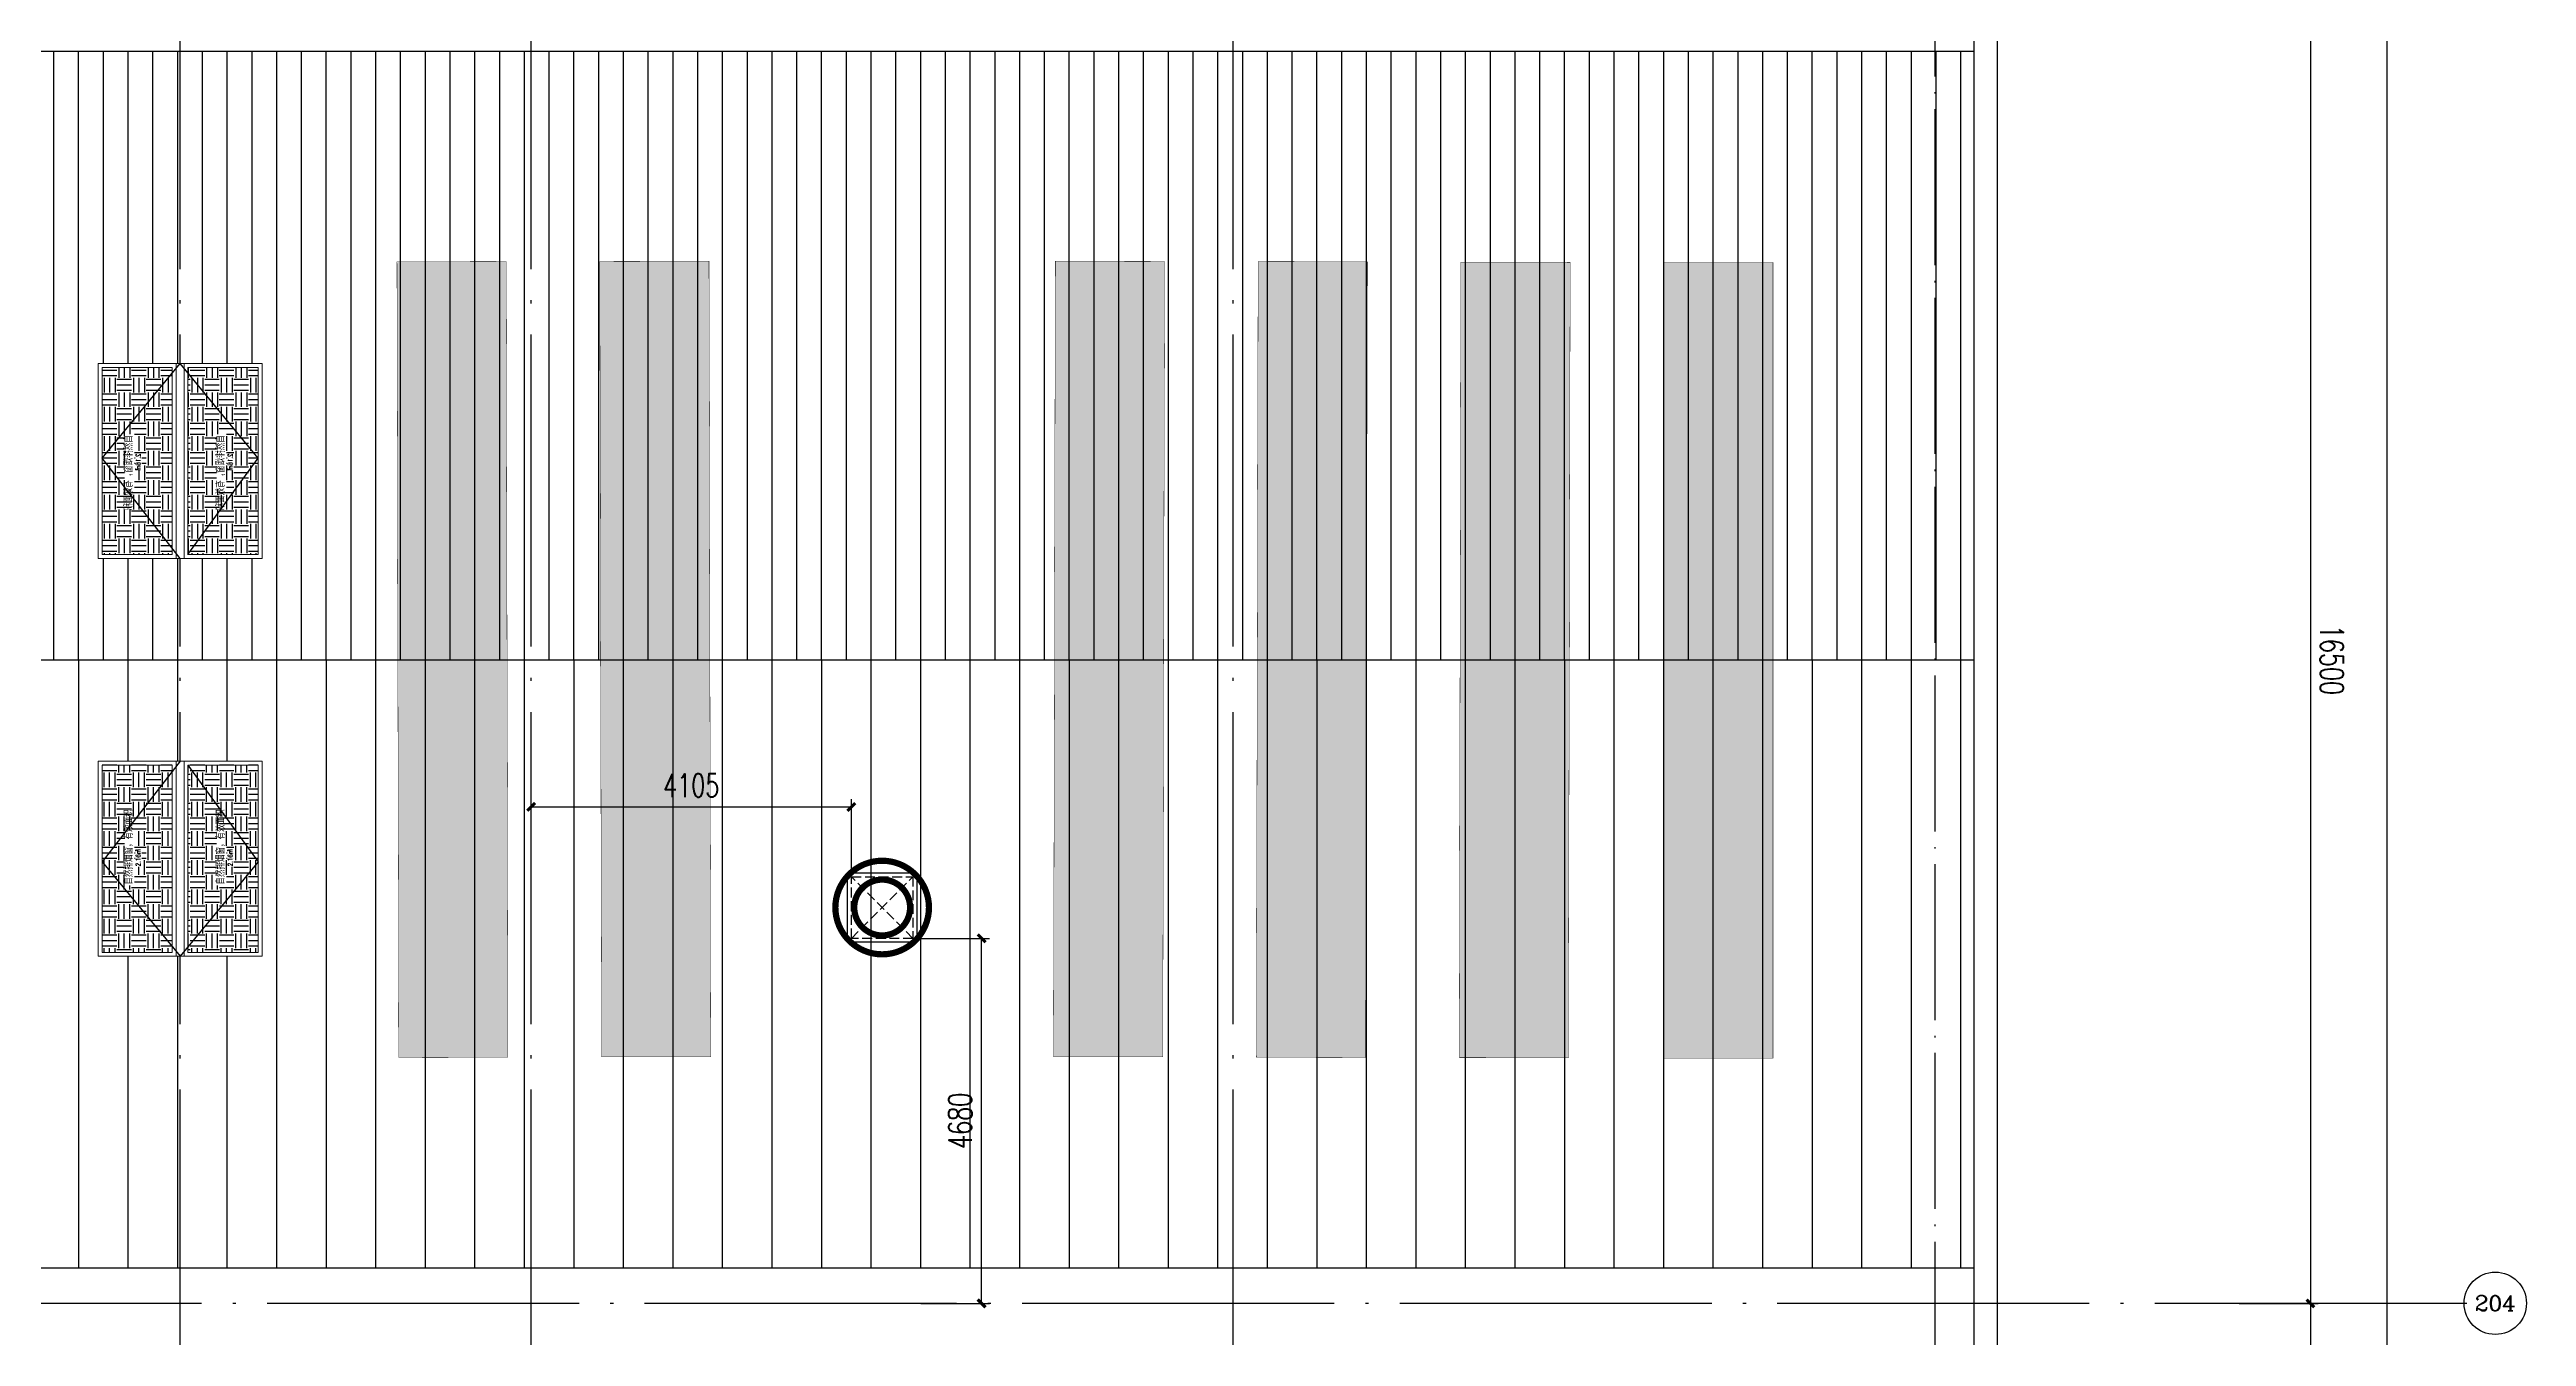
# Model space of a CAD drawing. Extents: x -555607 to 460190, y 498714 to 1664455.
# Drawn here: x 346972 to 378725, y 689146 to 705646 of the extents above; entities that cross this region are included whole.
import ezdxf
from ezdxf.enums import TextEntityAlignment as Align

# ---------------------------------------------------------------- set-up
doc = ezdxf.new("R2010")
doc.units = 0
doc.header["$LTSCALE"] = 1000
doc.header["$MEASUREMENT"] = 0
for name, pattern in [('DASH', [0.35, 0.25, -0.1]), ('DOTE', [2.42, 2, -0.2, 0.02, -0.2]), ('HIDDEN', [9.525, 6.35, -3.175])]:
    doc.linetypes.add(name, pattern=pattern)
doc.layers.get('Defpoints').update_dxf_attribs({"color": 210})
for name, color, linetype in [('99平面图例外参$0$A-HATCH-2', 251, 'Continuous'), ('A-AXIS-D', 1, 'Continuous'), ('A-AXIS-DOTE', 14, 'DOTE'), ('A-AXIS-DP', 126, 'Continuous'), ('A-HATCH-2', 251, 'Continuous'), ('A-LIN-V', 9, 'Continuous'), ('A-SFCE', 30, 'Continuous'), ('A-WINDOW', 8, 'Continuous'), ('E-电气标注', 84, 'Continuous'), ('SPACE', 7, 'Continuous'), ('SPACE_HATCH', 8, 'Continuous'), ('参考线', 8, 'Continuous'), ('外框', 1, 'HIDDEN'), ('暖通', 7, 'Continuous')]:
    doc.layers.add(name, color=color, linetype=linetype)
doc.layers.add('成型线', color=3, linetype='Continuous', lineweight=18)
doc.styles.add('_TCH_AXIS', font='COMPLEX', dxfattribs={"bigfont": 'GBCBIG'})
doc.styles.add('_TCH_DIM_T3', font='SIMPLEX', dxfattribs={"width": 0.705882, "bigfont": 'GBCBIG'})
doc.styles.add('_TCH_SPACE', font='SIMPLEX', dxfattribs={"height": 5, "bigfont": 'GBCBIG'})
doc.styles.add('A-DIM_T3', font='SIMPLEX', dxfattribs={"width": 0.705882, "bigfont": 'GBCBIG'})
doc.dimstyles.new('_TCH_ARCH&&100', dxfattribs={"dimtxt": 297.5, "dimasz": 100, "dimexe": 100, "dimexo": 100, "dimgap": 126.25, "dimtad": 1, "dimdec": 0, "dimzin": 0, "dimdsep": 46, "dimtxsty": '_TCH_DIM_T3', "dimblk": 'ARCHTICK', "dimcen": 0.09, "dimclrt": 7, "dimazin": 2, "dimtfac": 1, "dimtdec": 0, "dimtix": 1, "dimtmove": 2, "dimatfit": 3, "dimfxl": 100, "dimtolj": 1, "dimtzin": 0, "dimarcsym": 0})
doc.dimstyles.new('A-DIM&&100', dxfattribs={"dimtxt": 297.5, "dimasz": 100, "dimexe": 100, "dimexo": 100, "dimgap": 126.25, "dimtad": 1, "dimdec": 0, "dimzin": 0, "dimdsep": 46, "dimtxsty": 'A-DIM_T3', "dimblk": 'ARCHTICK', "dimcen": 0.09, "dimclrt": 7, "dimazin": 2, "dimtfac": 1, "dimtdec": 0, "dimtix": 1, "dimtmove": 2, "dimatfit": 3, "dimfxl": 1, "dimtolj": 1, "dimtzin": 0, "dimarcsym": 0})
pattern_1 = [(0, (0, 0), (187.5, 187.5), [187.5, -187.5]), (0, (0, 70.31), (187.5, 187.5), [187.5, -187.5]), (0, (0, 140.62), (187.5, 187.5), [187.5, -187.5]), (90, (23.44, 164.06), (-187.5, 187.5), [187.5, -187.5]), (90, (93.75, 164.06), (-187.5, 187.5), [187.5, -187.5]), (90, (164.06, 164.06), (-187.5, 187.5), [187.5, -187.5])]

# ---------------------------------------------------------------- blocks, each defined once
blk = doc.blocks.new('_ArchTick')
at = {"color": 0, "linetype": 'ByBlock', "const_width": 0.4}
blk.add_lwpolyline([(-0.5, -0.5), (0.5, 0.5)], dxfattribs=at)
blk = doc.blocks.new('*D344')
at = {"layer": 'A-AXIS-D', "color": 0, "lineweight": -2, "transparency": 16777216}
for p, q in [((375040, 706070), (376056, 706070)), ((375956, 706070), (375956, 689570)), ((375040, 689570), (376056, 689570))]:
    blk.add_line(p, q, dxfattribs=at)
at = {"layer": 'Defpoints', "color": 0, "transparency": 16777216}
for p in [(374940, 706070), (374940, 689570), (375956, 689570)]:
    blk.add_point(p, dxfattribs=at)
at = {"layer": 'A-AXIS-D', "color": 0, "lineweight": -2, "transparency": 16777216, "xscale": 100, "yscale": 100, "zscale": 100}
for p, rotation in [((375956, 706070), 90), ((375956, 689570), 270)]:
    blk.add_blockref('_ArchTick', p, dxfattribs=dict(at, rotation=rotation))
at = {"layer": 'A-AXIS-D', "color": 7, "transparency": 16777216, "insert": (376231, 697820), "char_height": 297.5, "attachment_point": 5, "rotation": 270, "style": 'A-DIM_T3'}
blk.add_mtext('\\A1;16500', dxfattribs=at)
blk = doc.blocks.new('*D345')
at = {"layer": 'A-AXIS-D', "color": 0, "lineweight": -2, "transparency": 16777216}
for p, q in [((375040, 689570), (376056, 689570)), ((375956, 689570), (375956, 673070)), ((375040, 673070), (376056, 673070))]:
    blk.add_line(p, q, dxfattribs=at)
at = {"layer": 'Defpoints', "color": 0, "transparency": 16777216}
for p in [(374940, 689570), (374940, 673070), (375956, 673070)]:
    blk.add_point(p, dxfattribs=at)
at = {"layer": 'A-AXIS-D', "color": 0, "lineweight": -2, "transparency": 16777216, "xscale": 100, "yscale": 100, "zscale": 100}
for p, rotation in [((375956, 689570), 90), ((375956, 673070), 270)]:
    blk.add_blockref('_ArchTick', p, dxfattribs=dict(at, rotation=rotation))
at = {"layer": 'A-AXIS-D', "color": 7, "transparency": 16777216, "insert": (376231, 681320), "char_height": 297.5, "attachment_point": 5, "rotation": 270, "style": 'A-DIM_T3'}
blk.add_mtext('\\A1;16500', dxfattribs=at)
blk = doc.blocks.new('*D432')
at = {"layer": 'A-AXIS-D', "color": 0, "lineweight": -2, "transparency": 16777216}
for p, q in [((375140, 723220), (377035, 723220)), ((376935, 723220), (376935, 639420)), ((375140, 639420), (377035, 639420))]:
    blk.add_line(p, q, dxfattribs=at)
at = {"layer": 'Defpoints', "color": 0, "transparency": 16777216}
for p in [(375040, 723220), (375040, 639420), (376935, 639420)]:
    blk.add_point(p, dxfattribs=at)
at = {"layer": 'A-AXIS-D', "color": 0, "lineweight": -2, "transparency": 16777216, "xscale": 100, "yscale": 100, "zscale": 100}
for p, rotation in [((376935, 723220), 90), ((376935, 639420), 270)]:
    blk.add_blockref('_ArchTick', p, dxfattribs=dict(at, rotation=rotation))
at = {"layer": 'A-AXIS-D', "color": 7, "transparency": 16777216, "insert": (377210, 681320), "char_height": 297.5, "attachment_point": 5, "rotation": 270, "style": '_TCH_DIM_T3'}
blk.add_mtext('\\A1;83800', dxfattribs=at)
blk = doc.blocks.new('44')
blk.add_wipeout([(277446, 745270), (279946, 745270), (279946, 747370), (277446, 747370)]).dxf.layer = '参考线'
at = {"layer": 'SPACE_HATCH'}
h = blk.add_hatch(dxfattribs=at)
h.set_pattern_fill('土壤', color=250, scale=50, style=0)
h.set_pattern_definition(pattern_1)
h.paths.add_polyline_path([(277496, 746420), (279896, 746420), (279896, 747320), (277496, 747320)])
h.paths.add_polyline_path([(278352, 746904), (279057, 746904), (279057, 747034), (278352, 747034)])
h.paths.add_polyline_path([(278591, 746811), (278817, 746811), (278817, 746895), (278591, 746895)])
h = blk.add_hatch(dxfattribs=at)
h.set_pattern_fill('土壤', color=250, scale=50, style=0)
h.set_pattern_definition(pattern_1)
h.paths.add_polyline_path([(277496, 746220), (279896, 746220), (279896, 745320), (277496, 745320)])
h.paths.add_polyline_path([(278352, 745724), (279057, 745724), (279057, 745854), (278352, 745854)])
h.paths.add_polyline_path([(278591, 745631), (278817, 745631), (278817, 745715), (278591, 745715)])
at = {"layer": '外框', "color": 250}
for points in [[(279946, 746320), (278658, 747320), (277446, 746320)], [(279896, 746220), (278658, 745320), (277446, 746320)]]:
    blk.add_lwpolyline(points, dxfattribs=at)
at = {"layer": '成型线', "color": 8}
for p, q in [((279946, 745270), (279946, 747370)), ((277446, 746370), (279946, 746370)), ((277446, 746270), (279946, 746270)), ((277496, 746420), (279896, 746420)), ((277496, 746220), (279896, 746220))]:
    blk.add_line(p, q, dxfattribs=at)
for points in [[(279946, 745270), (277446, 745270), (277446, 747370), (279946, 747370)], [(277496, 746420), (277496, 747320), (279896, 747320), (279896, 746420)], [(279896, 746220), (279896, 745320), (277496, 745320), (277496, 746220)]]:
    blk.add_lwpolyline(points, dxfattribs=at)
at = {"layer": 'SPACE', "color": 250, "style": '_TCH_SPACE'}
for p in [(278365, 746930), (278365, 745750)]:
    blk.add_text('自然排烟窗，有效面积', height=96.5, dxfattribs=at).set_placement(p)
at = {"layer": 'SPACE', "color": 250, "style": '_TCH_SPACE', "width": 0.705882}
for s, height, p in [('2.16m', 59.5, (278600, 746828)), ('2', 29.8, (278792, 746863)), ('2.16m', 59.5, (278600, 745648)), ('2', 29.8, (278792, 745683))]:
    blk.add_text(s, height=height, dxfattribs=at).set_placement(p)
blk = doc.blocks.new('eeee')
at = {"layer": 'A-LIN-V'}
blk.add_blockref('44', (16550, 81000), dxfattribs=at)
at = {"layer": 'A-LIN-V', "xscale": -0.9999999999999998}
blk.add_blockref('44', (579042, 81000), dxfattribs=at)
blk = doc.blocks.new('423432432222')
at = {"layer": 'A-WINDOW', "rotation": 90}
blk.add_blockref('eeee', (1193916, 416524), dxfattribs=at)
blk = doc.blocks.new('242343243')
at = {"layer": 'A-WINDOW'}
blk.add_blockref('423432432222', (-17950, -16500), dxfattribs=at)
blk = doc.blocks.new('fengji')
at = {"layer": '暖通', "color": 7, "linetype": 'DASH', "ltscale": 0.5}
for p, q in [((-395, 395), (395, -395)), ((395, 395), (-395, -395))]:
    blk.add_line(p, q, dxfattribs=at)
at = {"layer": '暖通', "color": 7, "const_width": 79.8}
for points in [[(0, -600, -1), (0, 600, -1)], [(0, -600, 1), (0, 600, 1)]]:
    blk.add_lwpolyline(points, format="xyb", dxfattribs=at)
at = {"layer": '暖通', "color": 7, "ltscale": 0.5}
blk.add_lwpolyline([(-445, 445), (445, 445), (445, -445), (-445, -445)], close=True, dxfattribs=at)
at = {"layer": '暖通', "color": 7, "linetype": 'DASH', "const_width": 79.8}
for points in [[(0, -358, -1), (0, 358, -1)], [(0, -358, 1), (0, 358, 1)]]:
    blk.add_lwpolyline(points, format="xyb", dxfattribs=at)
at = {"layer": '暖通', "color": 7, "linetype": 'DASH', "ltscale": 0.5}
blk.add_lwpolyline([(-395, 395), (395, 395), (395, -395), (-395, -395)], close=True, dxfattribs=at)
blk = doc.blocks.new('*D743')
at = {"layer": 'A-AXIS-DP', "color": 0, "lineweight": -2, "transparency": 16777216}
for p, q in [((358141, 694250), (359020, 694250)), ((358920, 689570), (358920, 694250)), ((358141, 689570), (359020, 689570))]:
    blk.add_line(p, q, dxfattribs=at)
at = {"layer": 'Defpoints', "color": 0, "transparency": 16777216}
for p in [(358041, 694250), (358920, 694250), (358041, 689570)]:
    blk.add_point(p, dxfattribs=at)
at = {"layer": 'A-AXIS-DP', "color": 0, "lineweight": -2, "transparency": 16777216, "xscale": 100, "yscale": 100, "zscale": 100}
for p, rotation in [((358920, 694250), 90), ((358920, 689570), 270)]:
    blk.add_blockref('_ArchTick', p, dxfattribs=dict(at, rotation=rotation))
at = {"layer": 'A-AXIS-DP', "color": 7, "transparency": 16777216, "insert": (358645, 691910), "char_height": 297.5, "attachment_point": 5, "rotation": 90, "style": '_TCH_DIM_T3'}
blk.add_mtext('\\A1;4680', dxfattribs=at)
blk = doc.blocks.new('*D744')
at = {"layer": 'A-AXIS-DP', "color": 0, "lineweight": -2, "transparency": 16777216}
for p, q in [((353146, 695140), (353146, 696035)), ((357251, 695140), (357251, 696035)), ((353146, 695935), (357251, 695935))]:
    blk.add_line(p, q, dxfattribs=at)
at = {"layer": 'Defpoints', "color": 0, "transparency": 16777216}
for p in [(357251, 695935), (353146, 695040), (357251, 695040)]:
    blk.add_point(p, dxfattribs=at)
at = {"layer": 'A-AXIS-DP', "color": 0, "lineweight": -2, "transparency": 16777216, "xscale": 100, "yscale": 100, "zscale": 100, "rotation": 180}
blk.add_blockref('_ArchTick', (353146, 695935), dxfattribs=at)
at = {"layer": 'A-AXIS-DP', "color": 0, "lineweight": -2, "transparency": 16777216, "xscale": 100, "yscale": 100, "zscale": 100}
blk.add_blockref('_ArchTick', (357251, 695935), dxfattribs=at)
at = {"layer": 'A-AXIS-DP', "color": 7, "transparency": 16777216, "insert": (355198, 696210), "char_height": 297.5, "attachment_point": 5, "style": '_TCH_DIM_T3'}
blk.add_mtext('\\A1;4105', dxfattribs=at)
blk = doc.blocks.new('w42343eeee')
at = {"color": 250}
blk.add_wipeout([(367285, 568212), (365883, 568215), (365906, 578415), (367306, 578412)], dxfattribs=at).dxf.layer = '参考线'
at = {"layer": '99平面图例外参$0$A-HATCH-2'}
h = blk.add_hatch(dxfattribs=at)
h.set_pattern_fill('ANSI33', color=250, scale=75)
h.set_pattern_definition([(45, (1135667.22, 924695.12), (-168.3798, 168.3798), []), (45, (1135835.6, 924695.12), (-168.3798, 168.3798), [119.0625, -59.53125])])
h.paths.add_polyline_path([(366843, 550430), (365843, 550432)])
h.paths.add_polyline_path([(365906, 578415), (367306, 578412), (367283, 568212), (365883, 568215)])
at = {"layer": 'E-电气标注', "color": 250, "const_width": 5}
blk.add_lwpolyline([(365906, 578415), (365883, 568215), (367283, 568212), (367306, 578412)], close=True, dxfattribs=at)
blk = doc.blocks.new('w242343')
at = {"layer": 'A-SFCE', "color": 250, "xscale": -1, "rotation": 0.1299680659603089}
for p in [(40599186454.006721, 3385151967.886573), (40599189053.983109, 3385151979.682089)]:
    blk.add_blockref('w42343eeee', p, dxfattribs=at)
at = {"layer": 'A-SFCE', "color": 250}
for p, rotation in [((40598461683.936768, 3385150329.734377), 0.1299680659603089), ((40598464283.939919, 3385150329.734363), 0.1299680659603089), ((40598466883.943039, 3385150329.734345), 0.1299680659603089), ((40598470798.82547, 3385149504.164105), 0.2599364601502722)]:
    blk.add_blockref('w42343eeee', p, dxfattribs=dict(at, rotation=rotation))
at = {"layer": 'A-SFCE', "color": 250, "xscale": -1, "rotation": 0.1299680659603089}
for p in [(40599186416.578598, 3385168467.844123), (40599189016.55497, 3385168479.639639)]:
    blk.add_blockref('w42343eeee', p, dxfattribs=at)
at = {"layer": 'A-SFCE', "color": 250}
for p, rotation in [((40598461646.508636, 3385166829.691926), 0.1299680659603089), ((40598464246.511833, 3385166829.69191), 0.1299680659603089), ((40598466846.514938, 3385166829.691895), 0.1299680659603089), ((40598470761.39743, 3385166004.121657), 0.2599364601502722)]:
    blk.add_blockref('w42343eeee', p, dxfattribs=dict(at, rotation=rotation))
blk = doc.blocks.new('2312321321')
at = {"layer": '暖通', "rotation": 180}
blk.add_blockref('fengji', (357645.8, 694645), dxfattribs=at)
at = {"layer": 'A-AXIS-DP'}
for p1, p2, distance, picture, middle in [((353145.8, 695040), (357250.8, 695040), 895, '*D744', (355198.3, 696210)), ((358040.8, 689570), (358040.8, 694250), -879.2, '*D743', (358645, 691910))]:
    dim = blk.add_aligned_dim(p1=p1, p2=p2, distance=distance, dimstyle='_TCH_ARCH&&100', dxfattribs=at)
    dim.commit()
    dim.dimension.update_dxf_attribs({"geometry": picture, "text_midpoint": middle})

msp = doc.modelspace()

# ---------------------------------------------------------------- linework, layer by layer
at = {"layer": 'A-AXIS-D'}
msp.add_circle((378325.1, 689571.1), 400, dxfattribs=at)
at = {"layer": 'A-AXIS-DOTE', "color": 250}
msp.add_line((371145.8, 540740), (371145.8, 841482.3), dxfattribs=at)

# ---------------------------------------------------------------- block references
at = {"layer": 'A-WINDOW', "rotation": 359.8700319340397}
msp.add_blockref('w242343', (-40606042043.5, -3292924822.4), dxfattribs=at)

# ---------------------------------------------------------------- texts
at = {"layer": 'A-AXIS-D', "color": 7, "style": '_TCH_AXIS'}
msp.add_text('204', height=196.63, dxfattribs=at).set_placement((378062.9, 689472.8), (378587.3, 689472.8), align=Align.FIT)

# ---------------------------------------------------------------- dimensions: what is measured, and where the dimension line sits
at = {"layer": 'A-AXIS-D'}
for base, p1, p2, text, dimstyle, picture, middle in [((376935.5, 639420), (375040, 723220), (375040, 639420), '83800', '_TCH_ARCH&&100', '*D432', (377210.5, 681320)), ((375955.8, 689570), (374940, 706070), (374940, 689570), '16500', 'A-DIM&&100', '*D344', (376230.8, 697820)), ((375955.8, 673070), (374940, 689570), (374940, 673070), '16500', 'A-DIM&&100', '*D345', (376230.8, 681320))]:
    dim = msp.add_linear_dim(base=base, p1=p1, p2=p2, angle=270, text=text, dimstyle=dimstyle, dxfattribs=at)
    dim.commit()
    dim.dimension.update_dxf_attribs({"geometry": picture, "text_midpoint": middle, "dimtype": 129, "text_rotation": 270})

# ---------------------------------------------------------------- next in the draw order: hatches: boundary and pattern name
at = {"layer": 'A-HATCH-2'}
h = msp.add_hatch(dxfattribs=at)
h.set_pattern_fill('ANSI31', color=250, scale=200, angle=45)
h.set_pattern_definition([(90, (0, 0), (-317.5, 0), [])])
h.paths.add_polyline_path([(233880, 697820), (366415.7, 697820), (371645.8, 697820), (371645.8, 705620), (230027.1, 705620), (227495, 697820), (237560, 697820)])
h = msp.add_hatch(dxfattribs=at)
h.set_pattern_fill('ANSI31', color=250, scale=400, angle=45)
h.set_pattern_definition([(90, (0, 0), (-635, 0), [])])
h.paths.add_polyline_path([(233880, 697820), (366415.7, 697820), (371645.8, 697820), (371645.8, 690020), (224966.7, 690020), (227495, 697820), (237560, 697820)])

# ---------------------------------------------------------------- next in the draw order: linework, layer by layer
at = {"layer": 'A-AXIS-DOTE', "color": 250, "ltscale": 2}
for p, q in [((348645.8, 635071.1), (348645.8, 728870)), ((353145.8, 635071.1), (353145.8, 728870)), ((362145.8, 635071.1), (362145.8, 728870)), ((377960, 689570), (203750, 689570))]:
    msp.add_line(p, q, dxfattribs=at)
at = {"layer": 'A-LIN-V', "color": 8}
for points in [[(371645.8, 705620), (230027.1, 705620)], [(371645.8, 690020), (224966.7, 690020)]]:
    msp.add_lwpolyline(points, dxfattribs=at)
at = {"layer": 'A-SFCE', "color": 8}
for points in [[(214545.8, 654570), (213945.8, 654570), (213945.8, 639420), (371945.8, 639420), (371945.8, 639420), (371945.8, 723220), (235420.9, 723220), (213945.8, 657017.5), (213945.8, 656070)], [(214245.8, 654270), (214245.8, 639720), (371645.8, 639720), (371645.8, 722920), (235639, 722920), (214245.8, 656970), (214245.8, 656370)], [(227495, 697820), (371645.8, 697820)]]:
    msp.add_lwpolyline(points, dxfattribs=at)

# ---------------------------------------------------------------- next in the draw order: block references
at = {"layer": 'A-WINDOW'}
msp.add_blockref('242343243', (0, 0), dxfattribs=at)

# ---------------------------------------------------------------- next in the draw order: block references
at = {"layer": '暖通', "color": 7}
msp.add_blockref('2312321321', (0, 0), dxfattribs=at)

doc.saveas('drawing.dxf')
